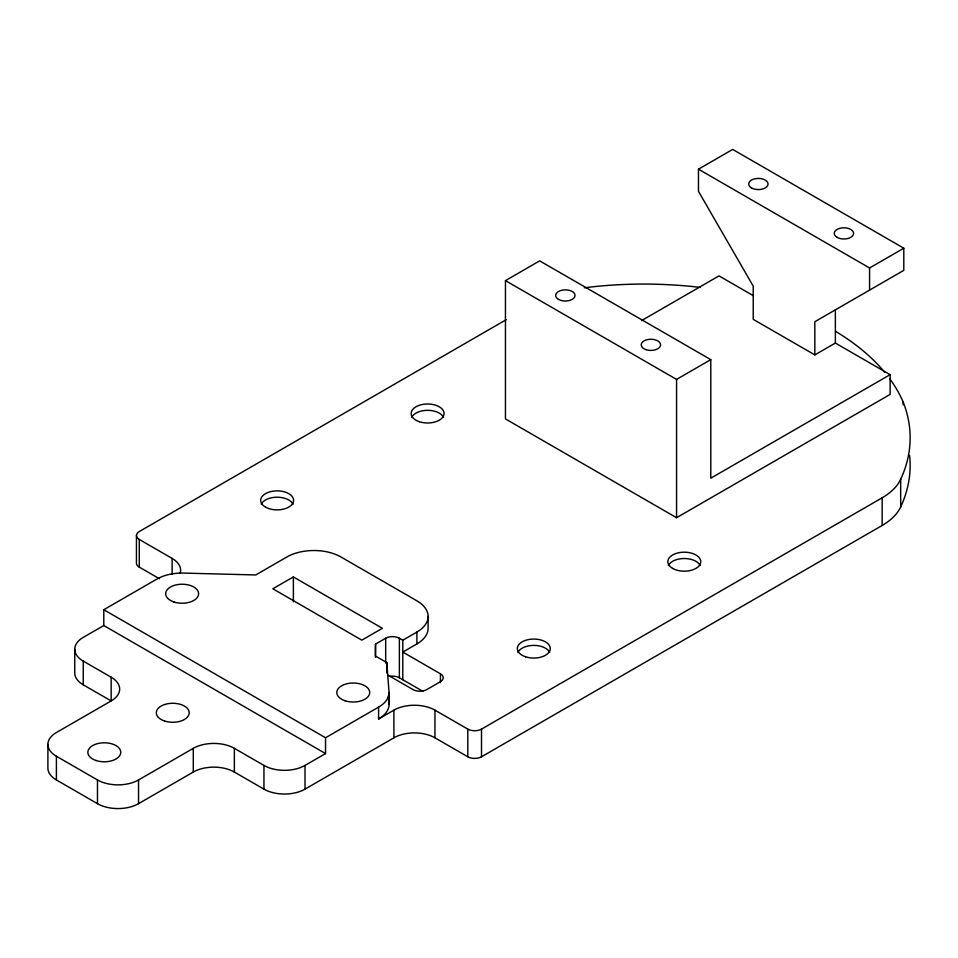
<?xml version="1.0" encoding="UTF-8"?>
<svg xmlns="http://www.w3.org/2000/svg" width="958" height="958" viewBox="0 0 958 958"><rect width="100%" height="100%" fill="white"/><g stroke="black" fill="none" stroke-linecap="round" stroke-linejoin="round"><path stroke-width="1.44" d="M402.791 679.725L402.791 640.219L399.366 638.244A9.676 5.592 0 0 0 385.679 638.244L375.512 644.111L375.416 656.026L386.757 662.565L389.08 692.514L389.08 704.37A35.817 20.681 0 0 1 378.59 718.991L378.59 707.136A35.817 20.681 0 0 0 389.08 692.514M505.453 280.622L539.677 260.863L710.788 359.645L710.788 478.198L890.114 374.662L890.114 394.421L676.564 517.715L505.453 418.921L505.453 280.622L676.564 379.404L710.788 359.645M814.827 354.903L753.227 319.349L753.227 286.155L698.466 191.313L698.466 169.183L732.69 149.424L903.801 248.218L903.801 270.348L814.827 321.72L814.827 354.903L835.364 343.06L890.114 374.662M506.339 319.625L139.281 531.546A9.676 5.592 0 0 0 139.281 539.45L139.281 567.112L159.495 578.788M103.787 609.731L325.54 737.768L325.54 753.575L103.787 625.538L103.787 609.731L156.825 579.111A35.817 20.681 0 0 1 182.152 573.052L255.738 574.956L286.849 556.993A38.272 22.094 0 0 1 340.976 556.993L416.898 600.822A38.272 22.094 0 0 1 416.898 632.064L416.898 643.92L402.791 652.075L440.429 673.809L440.429 682.539M103.787 625.538L83.25 637.393A29.039 16.765 0 0 0 83.25 661.104L83.25 684.814L111.164 700.921A29.039 16.765 0 0 0 111.164 677.21L83.25 661.104M641.597 320.571L719.003 275.88L753.383 295.723M293.376 576.932L272.838 588.787L361.825 640.16L382.35 628.304L293.376 576.932L293.376 601.816M698.466 169.183L869.577 267.977L903.801 248.218M111.164 677.21L111.164 700.921L56.402 732.535A29.039 16.765 0 0 0 56.402 756.245L97.477 779.956A29.039 16.765 0 0 0 138.539 779.956L193.288 748.342A29.039 16.765 0 0 1 234.363 748.342L263.941 765.418A29.039 16.765 0 0 0 305.015 765.418L325.54 753.575M402.791 640.219L416.898 632.064M47.9 744.39L47.9 768.1A29.039 16.765 0 0 0 56.402 779.956L97.477 803.666A29.039 16.765 0 0 0 138.539 803.666L193.288 772.052A29.039 16.765 0 0 1 234.363 772.052L263.941 789.129A29.039 16.765 0 0 0 305.015 789.129L393.894 737.816A29.039 16.765 0 0 1 434.956 737.816L467.815 756.784A9.676 5.592 0 0 0 481.503 756.784L882.162 525.463A71.539 41.302 0 0 0 900.676 506.95A277.784 160.381 0 0 0 909.597 455.337M325.54 737.768L378.59 707.136M378.59 718.991L393.894 710.153A29.039 16.765 0 0 1 434.956 710.153L467.815 729.122A9.676 5.592 0 0 0 481.503 729.122L882.162 497.801A71.539 41.302 0 0 0 900.676 479.287A277.784 160.381 0 0 0 903.119 401.929A270.252 156.034 0 0 0 889.814 378.865M390.014 676.312A9.676 5.592 0 0 1 399.366 677.749L422.861 691.317M388.002 675.15L413.054 689.604A9.676 5.592 0 0 0 426.741 689.604L440.429 681.701A9.676 5.592 0 0 0 440.429 673.809M139.281 539.45L172.129 558.418A29.039 16.765 0 0 1 180.2 573.183M388.409 695.819L389.08 704.37M903.119 401.929L903.119 404.851M900.676 479.287L900.676 506.95M882.162 497.801L882.162 525.463M869.577 267.977L869.577 290.106M835.364 309.865L835.364 343.06M676.564 379.404L676.564 517.715M481.503 729.122L481.503 756.784M467.815 729.122L467.815 756.784M434.956 710.153L434.956 737.816M428.106 616.449L428.106 628.304A38.272 22.094 0 0 1 416.898 643.92M399.366 638.244L399.366 677.749M393.894 710.153L393.894 737.816M386.757 662.565L386.757 672.935M385.679 638.244L385.679 663.116M375.512 644.111L375.512 657.284M305.015 765.418L305.015 789.129M263.941 765.418L263.941 789.129M234.363 748.342L234.363 772.052M193.288 748.342L193.288 772.052M172.129 558.418L172.129 574.429M138.539 779.956L138.539 803.666M136.443 535.498L136.443 563.16A9.676 5.592 0 0 0 139.281 567.112M97.477 779.956L97.477 803.666M74.748 649.249L74.748 672.959A29.039 16.765 0 0 0 83.25 684.814M56.402 756.245L56.402 779.956M261.247 504.243A16.454 9.496 0 0 1 277.137 497.202A16.454 9.496 0 0 1 293.028 504.243M517.907 652.434A16.454 9.496 0 0 1 533.81 645.393A16.454 9.496 0 0 1 549.7 652.434M668.385 565.555A16.454 9.496 0 0 1 684.287 558.514A16.454 9.496 0 0 1 700.178 565.555M411.724 417.365A16.454 9.496 0 0 1 427.615 410.323A16.454 9.496 0 0 1 443.518 417.365M835.592 331.372A270.252 156.034 0 0 1 884.569 372.147M584.344 287.795A277.784 160.381 0 0 1 700.49 287.436M558.502 299.387A9.676 5.592 0 0 0 574.692 296.884A9.676 5.592 0 0 0 562.837 290.034A9.676 5.592 0 0 0 558.502 299.387M173.925 601.959A16.454 9.496 0 0 0 198.605 593.721A16.454 9.496 0 0 0 173.925 585.494A16.454 9.496 0 0 0 173.925 601.959M345.036 700.741A16.454 9.496 0 0 0 369.716 692.514A16.454 9.496 0 0 0 345.036 684.287A16.454 9.496 0 0 0 345.036 700.741M837.064 237.344A9.676 5.592 0 0 0 853.267 234.842A9.676 5.592 0 0 0 841.411 227.992A9.676 5.592 0 0 0 837.064 237.344M751.515 187.948A9.676 5.592 0 0 0 767.705 185.445A9.676 5.592 0 0 0 755.85 178.607A9.676 5.592 0 0 0 751.515 187.948M646.063 349.67A9.676 5.592 0 0 0 660.577 344.832A9.676 5.592 0 0 0 646.063 339.994A9.676 5.592 0 0 0 646.063 349.67M419.388 421.724A16.454 9.496 0 0 0 444.069 413.497A16.454 9.496 0 0 0 419.388 405.27A16.454 9.496 0 0 0 419.388 421.724M265.498 507.093A16.454 9.496 0 0 0 293.028 502.842A16.454 9.496 0 0 0 272.874 491.203A16.454 9.496 0 0 0 265.498 507.093M672.648 568.405A16.454 9.496 0 0 0 700.178 564.142A16.454 9.496 0 0 0 680.024 552.515A16.454 9.496 0 0 0 672.648 568.405M525.583 656.793A16.454 9.496 0 0 0 550.263 648.566A16.454 9.496 0 0 0 525.583 640.339A16.454 9.496 0 0 0 525.583 656.793M96.087 760.52A16.454 9.496 0 0 0 120.768 752.293A16.454 9.496 0 0 0 96.087 744.067A16.454 9.496 0 0 0 96.087 760.52M164.537 721.003A16.454 9.496 0 0 0 189.217 712.776A16.454 9.496 0 0 0 164.537 704.549A16.454 9.496 0 0 0 164.537 721.003"/></g></svg>
